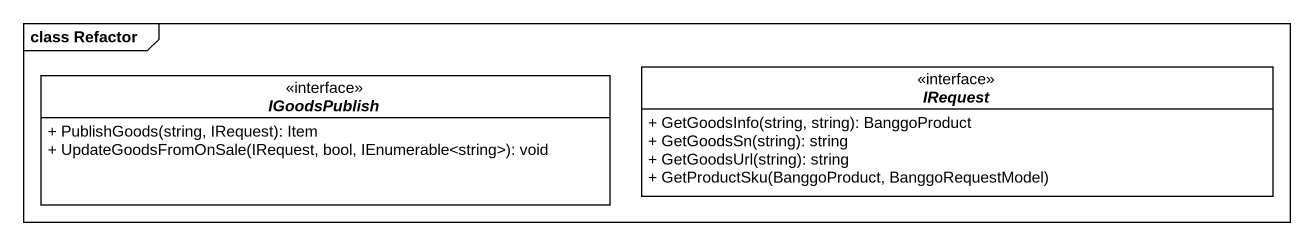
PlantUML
@startuml
mainframe class Refactor
hide circle
hide empty members
skinparam classAttributeIconSize 0
interface IGoodsPublish <<interface>> {
  + PublishGoods(string, IRequest): Item
  + UpdateGoodsFromOnSale(IRequest, bool, IEnumerable<string>): void
}
interface IRequest <<interface>> {
  + GetGoodsInfo(string, string): BanggoProduct
  + GetGoodsSn(string): string
  + GetGoodsUrl(string): string
  + GetProductSku(BanggoProduct, BanggoRequestModel)
}
@enduml
